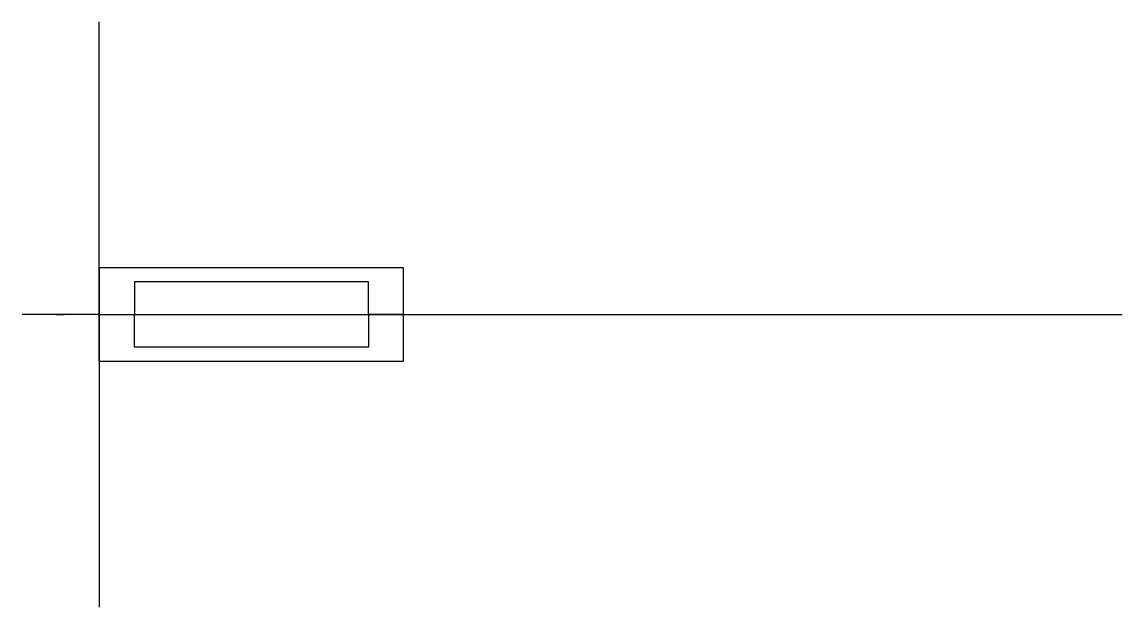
# Model space of a CAD drawing. Header units: millimetres. Extents: x -33 to 437, y -125 to 125.
import ezdxf

# ---------------------------------------------------------------- set-up
doc = ezdxf.new("R2010")
doc.units = ezdxf.units.MM
doc.header["$MEASUREMENT"] = 0
for name, color, linetype in [('Wand v8_handle', 7, 'Continuous'), ('Wand v8_handle_cutout', 7, 'Continuous'), ('Wand v8_main_circuit', 7, 'Continuous'), ('Wand v8_main_wand', 7, 'Continuous'), ('Wand v8_mirror_reference', 7, 'Continuous'), ('Wand v8_tip', 7, 'Continuous')]:
    doc.layers.add(name, color=color, linetype=linetype)

msp = doc.modelspace()

# ---------------------------------------------------------------- linework, layer by layer
at = {"layer": 'Wand v8_handle'}
for p, q in [((0, 0), (-33, 0)), ((-11.75, 0, 14.79), (-15, 0, 14.79)), ((0, 0), (0, 0, 20))]:
    msp.add_line(p, q, dxfattribs=at)
at = {"layer": 'Wand v8_handle', "extrusion": (0, 1, 0)}
for points, degree in [([(-18.37, 0, 18.31), (-19.9, 0, 20.51), (-22.05, 0, 22.26), (-23, 0, 23), (-24.5, 0, 23.05), (-26, 0, 23), (-29, 0, 22), (-30.44, 0, 18.95), (-32, 0, 16), (-33, 0, 10), (-33, 0, 4), (-33, 0)], 5), ([(-18.37, 0, 18.31), (-15.74, 0, 18.31), (-15, 0, 16.34)], 2), ([(0, 0), (0, 0, 5), (0, 0, 8.3), (0, 0, 12.39), (0, 0, 15), (-1.6, 0, 18.88), (-3.72, 0, 21.55), (-7.1, 0, 21.84), (-9.78, 0, 20.99), (-11.04, 0, 17.75), (-11.75, 0, 14.79)], 5)]:
    msp.add_open_spline(points, degree=degree, dxfattribs=at)
at = {"layer": 'Wand v8_handle', "extrusion": (1, 0, 0)}
msp.add_open_spline([(-15, 0, 14.79), (-15, 0, 16.34)], degree=1, dxfattribs=at)
at = {"layer": 'Wand v8_handle'}
msp.add_point((0, 0), dxfattribs=at)
at = {"layer": 'Wand v8_handle_cutout', "extrusion": (1, 0, 0)}
msp.add_circle((0, 0), 20, dxfattribs=at)
at = {"layer": 'Wand v8_handle_cutout'}
msp.add_point((0, 0), dxfattribs=at)
at = {"layer": 'Wand v8_main_circuit'}
for p, q in [((0, 20), (0, -20)), ((130, 20), (0, 20)), ((130, -20), (130, 20)), ((15, 14), (15, 0)), ((115, 14), (15, 14)), ((115, 0), (115, 14)), ((0, 0), (15, 0)), ((15, 0), (115, 0)), ((15, -14), (15, 0)), ((130, 0), (115, 0)), ((115, 0), (115, -14)), ((115, -14), (15, -14)), ((0, -20), (130, -20))]:
    msp.add_line(p, q, dxfattribs=at)
msp.add_point((0, 0), dxfattribs=at)
at = {"layer": 'Wand v8_main_wand'}
for p, q in [((130, 20), (0, 20)), ((0, 20), (0, 0)), ((130, 0), (130, 20)), ((0, 0), (130, 0))]:
    msp.add_line(p, q, dxfattribs=at)
msp.add_point((0, 0), dxfattribs=at)
at = {"layer": 'Wand v8_mirror_reference'}
for q in [(0, 125), (0, -125)]:
    msp.add_line((0, 0), q, dxfattribs=at)
msp.add_point((0, 0), dxfattribs=at)
at = {"layer": 'Wand v8_tip'}
for p, q in [((0, 0), (436.98, 0)), ((185.74, 0), (185.74, 0, 16)), ((185.74, 0), (335.74, 0))]:
    msp.add_line(p, q, dxfattribs=at)
at = {"layer": 'Wand v8_tip', "extrusion": (0, 1, 0)}
msp.add_open_spline([(185.74, 0, 16), (199.61, 0, 16), (213.69, 0, 14.58), (225.25, 0, 10.73), (230.94, 0, 9.39), (236.47, 0, 8), (243.01, 0, 8), (259.26, 0, 9.73), (267.63, 0, 10.4), (284.89, 0, 11.4), (295, 0, 10), (302.98, 0, 5.7), (318.56, 0, 4.87), (323.09, 0, 5.03), (329.12, 0, 5.03), (333.64, 0, 3.86), (335.74, 0)], degree=5, dxfattribs=at)
at = {"layer": 'Wand v8_tip'}
msp.add_point((0, 0), dxfattribs=at)

doc.saveas('drawing.dxf')
